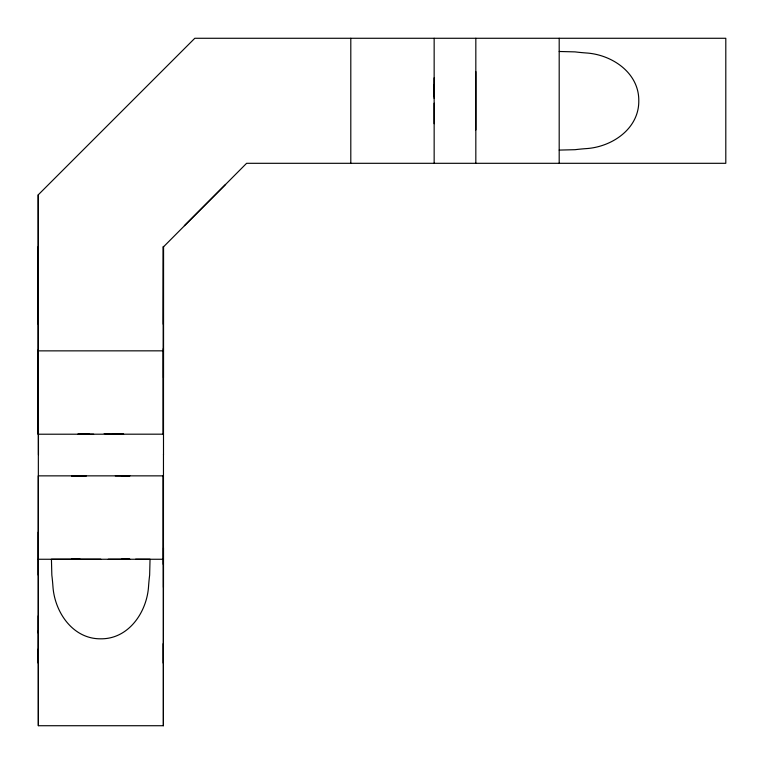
<?xml version="1.0" encoding="UTF-8"?>
<svg xmlns="http://www.w3.org/2000/svg" width="764" height="764" viewBox="0 0 764 764"><rect width="100%" height="100%" fill="white"/><g stroke="black" fill="none" stroke-linecap="round" stroke-linejoin="round"><path stroke-width="1.15" d="M163.248 324.232L163.372 246.533L163.276 434.181L38.2 434.219L38.343 246.533L38.343 725.724L163.372 725.724L163.486 547.893M163.362 246.982L246.6 163.305L725.8 163.305L725.8 38.276L194.81 38.276L38.21 194.868L38.21 324.232M38.391 630.596L38.343 663.305L38.305 648.856M163.238 348.728L163.276 434.181M163.448 587.363L163.467 454.418M163.41 643.259L163.372 663.305L163.334 643.689M434.153 123.711L434.153 103.188M434.153 98.394L434.153 77.861M475.829 129.966L475.829 71.615M38.2 349.874L38.2 434.219M38.2 350.867L163.238 350.838M163.467 377.741L163.496 246.409L163.496 454.8M184.353 225.667L225.609 184.41M163.372 725.724L163.276 475.857L163.248 564.338M559.2 51.484L575.063 51.885A52.305 6.828 0 0 0 586.236 52.974C611.897 54.569 639.096 72.752 638.79 100.8C639.086 128.839 611.888 147.003 586.236 148.608A52.305 6.828 0 0 0 575.063 149.696L559.2 150.088M89.292 434.191L77.813 434.2L93.647 434.21M116.071 434.21L123.663 434.2L112.212 434.191M86.16 475.867L71.568 475.876L86.141 475.886M115.316 475.886L129.918 475.876L121.38 475.867M163.276 475.857L38.248 475.857L38.229 575.111M100.762 559.21L51.436 559.238L51.837 575.111A52.305 6.847 -90 0 1 52.926 586.274C54.54 611.935 72.723 639.105 100.752 638.819C128.791 639.124 146.975 611.935 148.56 586.274A52.305 6.8 90 0 1 149.648 575.111L150.04 559.238L135.62 559.219M108.278 559.248L129.918 559.238L121.38 559.229M38.2 559.258L163.229 559.258M38.334 725.647L38.276 615.803M38.21 194.868L38.467 454.8M38.248 532.107L38.248 633.108M559.191 38.276L559.191 163.305M475.829 38.276L475.829 163.305M434.153 38.276L434.153 163.305M350.8 38.276L350.8 163.305M116.605 434.181A22.662 2.254 5.8 0 1 104.19 433.56M434.143 84.928A22.662 2.263 -84.2 0 1 433.637 95.958M72.561 559.229L71.568 559.238L80.105 559.248L72.561 559.229"/></g></svg>
